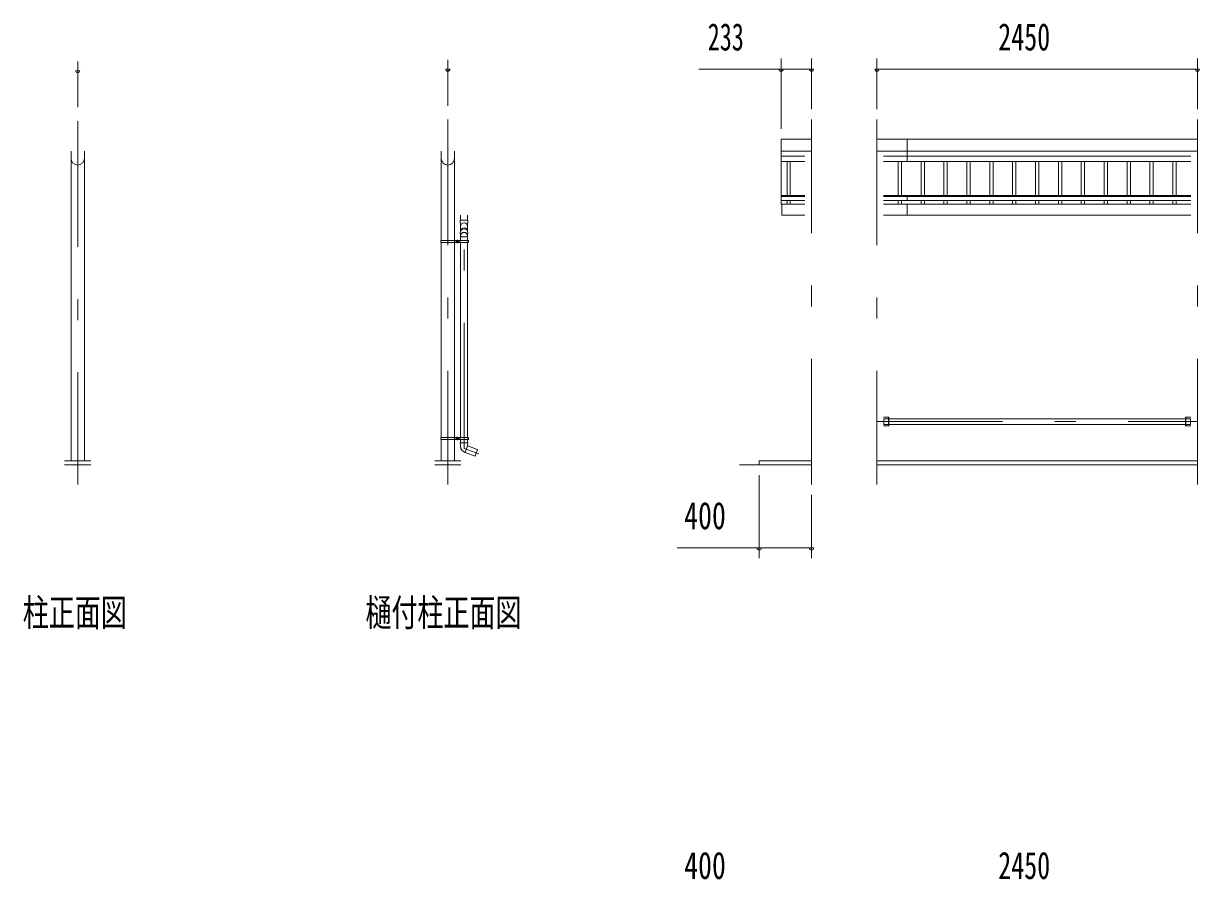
# Model space of a CAD drawing. Units: millimetres, scale not verified. Extents: x -34835 to 34837, y -16800 to 16800.
# Drawn here: x -34699 to -25708, y 1004 to 7548 of the extents above; entities that cross this region are included whole.
import ezdxf
from ezdxf.enums import TextEntityAlignment as Align

# ---------------------------------------------------------------- set-up
doc = ezdxf.new("R2010")
doc.units = ezdxf.units.MM
doc.header["$LTSCALE"] = 80
doc.linetypes.add('USER3', pattern=[24, 12, -5, 2, -5])
for name, color, linetype, lineweight in [('0-2_1-08BOLD', 7, 'Continuous', 18), ('0-3_1-28CENTER', 3, 'USER3', 18), ('0-4_1-48THIN', 4, 'Continuous', 18), ('0-5_1-58DIM', 3, 'Continuous', 18)]:
    doc.layers.add(name, color=color, linetype=linetype, lineweight=lineweight)
doc.styles.add('ＭＳ ゴシック', font='')
doc.styles.get('ＭＳ ゴシック').set_extended_font_data('MS Gothic')

msp = doc.modelspace()

# ---------------------------------------------------------------- linework, layer by layer
at = {"layer": '0-2_1-08BOLD'}
for p, q in [((-28173.61, 6663.33), (-25723.61, 6663.33)), ((-27943.61, 6494.38), (-27943.61, 6663.33)), ((-34335.59, 4204.35), (-34335.59, 6572.13)), ((-34233.99, 6572.13), (-34233.99, 4204.35)), ((-31505.85, 5890.35), (-31505.85, 6572.13)), ((-31404.25, 6572.13), (-31404.25, 5890.35)), ((-28673.61, 6572.55), (-28906.61, 6572.55)), ((-25723.61, 6572.55), (-28173.61, 6572.55)), ((-28906.61, 6533.46), (-28724.4, 6533.46)), ((-28724.4, 6494.38), (-28906.61, 6494.38)), ((-28122.8, 6533.46), (-25774.41, 6533.46)), ((-25774.41, 6494.38), (-28122.8, 6494.38)), ((-28906.61, 6234.23), (-28724.4, 6234.23)), ((-28724.4, 6224.84), (-28906.61, 6224.84)), ((-28122.8, 6234.23), (-25774.41, 6234.23)), ((-25774.41, 6224.84), (-28122.8, 6224.84)), ((-27943.61, 6195.21), (-27943.61, 6234.23)), ((-28906.61, 6195.21), (-28724.4, 6195.21)), ((-28724.4, 6168.03), (-28906.61, 6168.03)), ((-28901.61, 6082.18), (-28901.61, 6168.03)), ((-28122.8, 6195.21), (-25774.41, 6195.21)), ((-25774.41, 6168.03), (-28122.8, 6168.03)), ((-27943.61, 6082.18), (-27943.61, 6168.03)), ((-31358.29, 6082.19), (-31358.29, 6045.06)), ((-31303.29, 6045.06), (-31303.29, 6082.19)), ((-28901.61, 6082.18), (-28724.4, 6082.18)), ((-28122.8, 6082.18), (-25774.41, 6082.18)), ((-31505.85, 4382.94), (-31505.85, 5874.34)), ((-31404.25, 5874.34), (-31404.25, 4382.94)), ((-31402.65, 5890.35), (-31402.65, 5874.34)), ((-31359.89, 5874.34), (-31359.89, 5890.35)), ((-31358.29, 5917.65), (-31303.29, 5917.65)), ((-31358.29, 4382.94), (-31358.29, 5874.34)), ((-31303.29, 5874.34), (-31303.29, 4382.94)), ((-31301.69, 5890.35), (-31301.69, 5874.34)), ((-31301.69, 5882.34), (-31295.59, 5882.34)), ((-28082.8, 4537.33), (-28122.8, 4537.33)), ((-28086, 4471.33), (-28086, 4537.33)), ((-28082.8, 4537.33), (-28082.8, 4471.33)), ((-28082.8, 4525.68), (-25814.41, 4525.68)), ((-25811.2, 4537.33), (-25811.2, 4471.33)), ((-25811.2, 4525.68), (-25776.11, 4525.68)), ((-28082.8, 4471.33), (-28122.8, 4471.33)), ((-25814.41, 4482.98), (-28082.8, 4482.98)), ((-25774.41, 4471.33), (-25814.41, 4471.33)), ((-31507.45, 4366.94), (-31295.59, 4366.94)), ((-31505.85, 4204.34), (-31505.85, 4366.94)), ((-31404.25, 4366.94), (-31404.25, 4204.34)), ((-31402.65, 4382.94), (-31402.65, 4366.94)), ((-31359.89, 4366.95), (-31359.89, 4382.94)), ((-31358.29, 4341.48), (-31358.29, 4366.95)), ((-31303.29, 4366.95), (-31303.29, 4341.48)), ((-31301.69, 4382.94), (-31301.69, 4366.95)), ((-31301.69, 4374.95), (-31295.59, 4374.95)), ((-34184.79, 4204.35), (-34384.79, 4204.35)), ((-34384.79, 4174.35), (-34184.79, 4174.35)), ((-31555.05, 4204.34), (-31355.05, 4204.34)), ((-31355.05, 4174.35), (-31555.05, 4174.35)), ((-29223.6, 4174.33), (-28673.61, 4174.33)), ((-25723.61, 4204.33), (-28173.61, 4204.33)), ((-28173.61, 4174.33), (-25723.61, 4174.33))]:
    msp.add_line(p, q, dxfattribs=at)
for points in [[(-28906.61, 6168.03), (-28906.61, 6663.33), (-28673.61, 6663.33)], [(-31358.29, 5959.54), (-31358.29, 5995.39), (-31360.29, 6045.06), (-31301.29, 6045.06), (-31303.29, 5995.39), (-31303.29, 5959.54)], [(-31358.29, 5890.35), (-31358.29, 5924.6), (-31360.29, 5950.56)], [(-31301.29, 5950.44), (-31303.29, 5924.6), (-31303.29, 5890.35)], [(-28086, 4482.98), (-28121.1, 4482.98), (-28121.1, 4525.68), (-28086, 4525.68)], [(-25814.41, 4471.33), (-25814.41, 4537.33), (-25774.41, 4537.33)], [(-25776.11, 4525.68), (-25776.11, 4482.98), (-25811.2, 4482.98)], [(-31295.59, 4366.95), (-31295.59, 4382.94), (-31507.45, 4382.94), (-31507.45, 4366.94)], [(-31301.79, 4341.48), (-31359.8, 4341.48), (-31358.04, 4315.68)], [(-31322.11, 4267.8), (-31303.29, 4319.48), (-31301.79, 4341.48)], [(-31303.29, 4319.48), (-31227.3, 4291.82), (-31246.11, 4240.13), (-31321.82, 4267.69)], [(-28673.61, 4204.33), (-29073.6, 4204.33), (-29073.6, 4174.33)]]:
    msp.add_lwpolyline(points, dxfattribs=at)
for points in [[(-31507.45, 5874.34), (-31295.59, 5874.34), (-31295.59, 5890.35), (-31507.45, 5890.35)], [(-31376.27, 5879.46), (-31381.27, 5876.57), (-31386.27, 5879.46), (-31386.27, 5885.23), (-31381.27, 5888.12), (-31376.27, 5885.23)], [(-31376.27, 4377.83), (-31381.27, 4380.72), (-31386.27, 4377.83), (-31386.27, 4372.06), (-31381.27, 4369.17), (-31376.27, 4372.06)]]:
    msp.add_lwpolyline(points, close=True, dxfattribs=at)
for centre, radius in [((-31381.27, 5882.34), 6.25), ((-31381.27, 5882.34), 4.9), ((-31381.27, 4374.95), 6.25), ((-31381.27, 4374.95), 4.9)]:
    msp.add_circle(centre, radius, dxfattribs=at)
for centre, radius, start, end in [((-34284.79, 6517.15), 50.8, 180, 0), ((-31455.05, 6517.15), 50.8, 180, 0), ((-31330.79, 5948.73), 29.55, 3.56303, 176.43697), ((-31330.79, 5995.69), 27.55, 3.55867, 176.44133), ((-31330.79, 5957.23), 27.55, 3.55867, 176.44133), ((-31330.79, 5923.62), 27.55, 3.55867, 176.44133), ((-31303.16, 4319.43), 55, 183.90576, 250.16731)]:
    msp.add_arc(centre, radius, start, end, dxfattribs=at)
at = {"layer": '0-3_1-28CENTER'}
for p, q in [((-34284.79, 6801.35), (-34284.79, 4024.34)), ((-31455.05, 6813.35), (-31455.05, 4024.34)), ((-28673.61, 4024.33), (-28673.61, 6813.33)), ((-28173.61, 6813.33), (-28173.61, 4024.33)), ((-25723.61, 4024.33), (-25723.61, 6813.33)), ((-31330.79, 4300.22), (-31330.79, 6082.19)), ((-31368.77, 5882.34), (-31393.77, 5882.34)), ((-31381.27, 5894.84), (-31381.27, 5869.84)), ((-28173.61, 4504.33), (-25723.61, 4504.33)), ((-31368.77, 4374.95), (-31393.77, 4374.95)), ((-31381.27, 4362.44), (-31381.27, 4387.44)), ((-31217.92, 4259.14), (-31330.8, 4300.22))]:
    msp.add_line(p, q, dxfattribs=at)
at = {"layer": '0-4_1-48THIN'}
for p, q in [((-28861.1, 6234.23), (-28861.1, 6494.38)), ((-28836.1, 6494.38), (-28836.1, 6234.23)), ((-28011.1, 6494.38), (-28011.1, 6234.23)), ((-27986.1, 6234.23), (-27986.1, 6494.38)), ((-27836.1, 6234.23), (-27836.1, 6494.38)), ((-27811.1, 6494.38), (-27811.1, 6234.23)), ((-27661.1, 6494.38), (-27661.1, 6234.23)), ((-27636.1, 6234.23), (-27636.1, 6494.38)), ((-27486.1, 6234.23), (-27486.1, 6494.38)), ((-27461.1, 6494.38), (-27461.1, 6234.23)), ((-27311.1, 6494.38), (-27311.1, 6234.23)), ((-27286.1, 6234.23), (-27286.1, 6494.38)), ((-27136.1, 6234.23), (-27136.1, 6494.38)), ((-27111.1, 6494.38), (-27111.1, 6234.23)), ((-26961.1, 6494.38), (-26961.1, 6234.23)), ((-26936.1, 6234.23), (-26936.1, 6494.38)), ((-26786.1, 6234.23), (-26786.1, 6494.38)), ((-26761.1, 6494.38), (-26761.1, 6234.23)), ((-26611.1, 6494.38), (-26611.1, 6234.23)), ((-26586.1, 6234.23), (-26586.1, 6494.38)), ((-26436.1, 6234.23), (-26436.1, 6494.38)), ((-26411.1, 6494.38), (-26411.1, 6234.23)), ((-26261.11, 6494.38), (-26261.11, 6234.23)), ((-26236.1, 6234.23), (-26236.1, 6494.38)), ((-26086.1, 6234.23), (-26086.1, 6494.38)), ((-26061.1, 6494.38), (-26061.1, 6234.23)), ((-25911.11, 6494.38), (-25911.11, 6234.23)), ((-25886.1, 6234.23), (-25886.1, 6494.38)), ((-28861.1, 6168.03), (-28861.1, 6195.21)), ((-28836.1, 6195.21), (-28836.1, 6168.03)), ((-28011.1, 6195.21), (-28011.1, 6168.03)), ((-27986.1, 6168.03), (-27986.1, 6195.21)), ((-27836.1, 6168.03), (-27836.1, 6195.21)), ((-27811.1, 6195.21), (-27811.1, 6168.03)), ((-27661.1, 6195.21), (-27661.1, 6168.03)), ((-27636.1, 6168.03), (-27636.1, 6195.21)), ((-27486.1, 6168.03), (-27486.1, 6195.21)), ((-27461.1, 6195.21), (-27461.1, 6168.03)), ((-27311.1, 6195.21), (-27311.1, 6168.03)), ((-27286.1, 6168.03), (-27286.1, 6195.21)), ((-27136.1, 6168.03), (-27136.1, 6195.21)), ((-27111.1, 6195.21), (-27111.1, 6168.03)), ((-26961.1, 6195.21), (-26961.1, 6168.03)), ((-26936.1, 6168.03), (-26936.1, 6195.21)), ((-26786.1, 6168.03), (-26786.1, 6195.21)), ((-26761.1, 6195.21), (-26761.1, 6168.03)), ((-26611.1, 6195.21), (-26611.1, 6168.03)), ((-26586.1, 6168.03), (-26586.1, 6195.21)), ((-26436.1, 6168.03), (-26436.1, 6195.21)), ((-26411.1, 6195.21), (-26411.1, 6168.03)), ((-26261.11, 6195.21), (-26261.11, 6168.03)), ((-26236.1, 6168.03), (-26236.1, 6195.21)), ((-26086.1, 6168.03), (-26086.1, 6195.21)), ((-26061.1, 6195.21), (-26061.1, 6168.03)), ((-25911.11, 6195.21), (-25911.11, 6168.03)), ((-25886.1, 6168.03), (-25886.1, 6195.21))]:
    msp.add_line(p, q, dxfattribs=at)
at = {"layer": '0-5_1-58DIM'}
for p, q in [((-34284.79, 7257.34), (-34284.79, 6907.34)), ((-31439.06, 7199.34), (-31471.06, 7199.34)), ((-31455.06, 6919.34), (-31455.06, 7269.34)), ((-28906.61, 7199.33), (-29534.61, 7199.33)), ((-28890.61, 7199.33), (-28922.61, 7199.33)), ((-28906.61, 7279.33), (-28906.61, 6743.33)), ((-28906.61, 7199.33), (-28673.61, 7199.33)), ((-28657.61, 7199.33), (-28689.61, 7199.33)), ((-28673.61, 6893.33), (-28673.61, 7279.33)), ((-28157.61, 7199.33), (-28189.61, 7199.33)), ((-28173.61, 7279.33), (-28173.61, 6893.33)), ((-28173.61, 7199.33), (-25723.61, 7199.33)), ((-25707.61, 7199.33), (-25739.61, 7199.33)), ((-25723.61, 6893.33), (-25723.61, 7279.33)), ((-34268.79, 7187.34), (-34300.79, 7187.34)), ((-29073.6, 3459.34), (-29073.6, 4094.33)), ((-28673.61, 3459.34), (-28673.61, 3944.33)), ((-29073.61, 3539.34), (-29701.61, 3539.34)), ((-29057.6, 3539.34), (-29089.6, 3539.34)), ((-29073.6, 3539.34), (-28673.61, 3539.34)), ((-28657.61, 3539.34), (-28689.61, 3539.34))]:
    msp.add_line(p, q, dxfattribs=at)
for centre in [(-31455.06, 7199.34), (-28906.61, 7199.33), (-28673.61, 7199.33), (-28173.61, 7199.33), (-25723.61, 7199.33), (-34284.79, 7187.34), (-29073.6, 3539.34), (-28673.61, 3539.34)]:
    msp.add_arc(centre, 16, 180, 0, dxfattribs=at)

# ---------------------------------------------------------------- texts
at = {"layer": '0-5_1-58DIM', "color": 7, "style": 'ＭＳ ゴシック'}
for s, width, p in [('233', 0.65, (-29467.69, 7279.33)), ('2450', 0.7, (-27246.22, 7279.33)), ('400', 0.75, (-29647.81, 3619.34)), ('柱正面図', 0.7, (-34704.79, 2877.76)), ('樋付柱正面図', 0.7, (-32085.05, 2877.76)), ('400', 0.75, (-29647.81, 945.04)), ('400', 0.75, (-29647.8, 945.04)), ('2450', 0.7, (-27246.22, 945.04))]:
    msp.add_text(s, height=208.4, dxfattribs=dict(at, width=width)).set_placement(p, align=Align.BOTTOM_LEFT)

doc.saveas('drawing.dxf')
